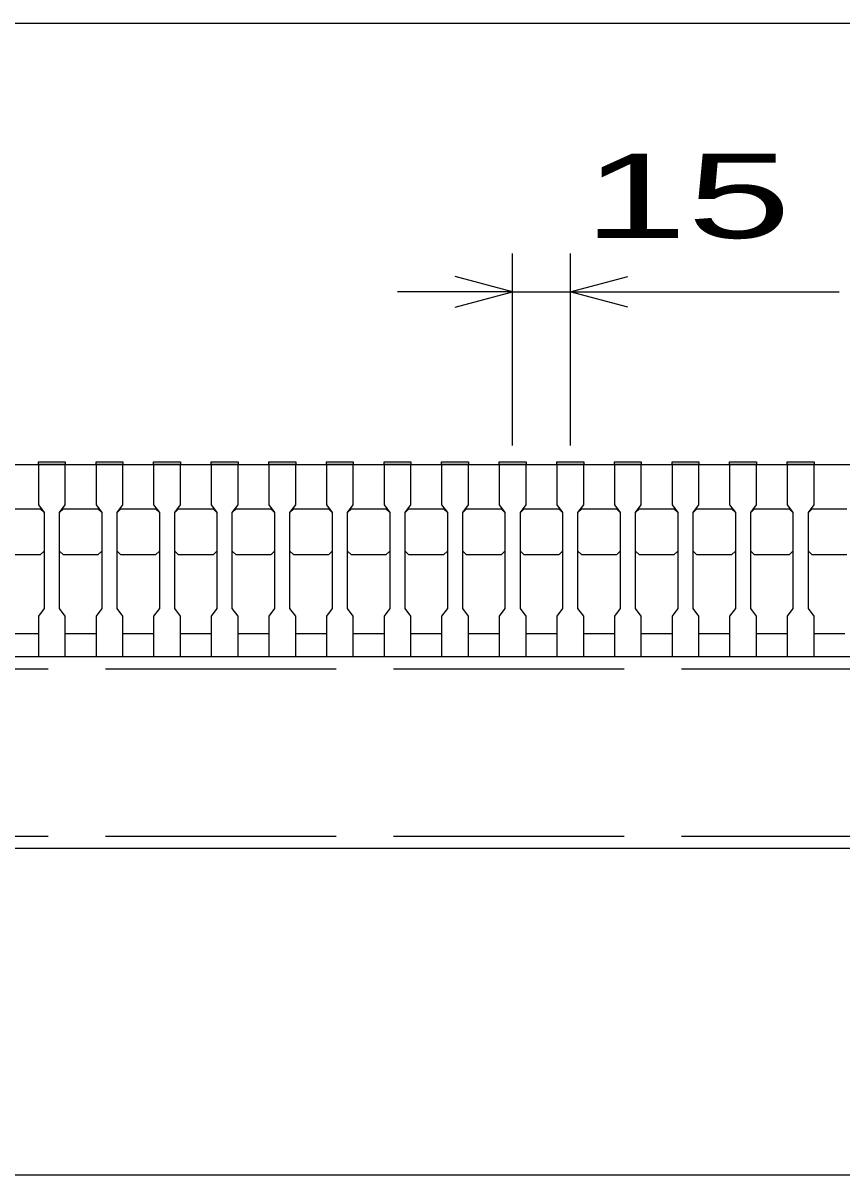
# Model space of a CAD drawing. Units: millimetres, scale not verified. Extents: x -1820 to 1731, y -1282 to 1054.
# Drawn here: x -1208.1 to -994.9, y -721.1 to -421.1 of the extents above; entities that cross this region are included whole.
import ezdxf
from ezdxf.enums import TextEntityAlignment as Align

# ---------------------------------------------------------------- set-up
doc = ezdxf.new("R2010")
doc.units = ezdxf.units.MM
doc.header["$LTSCALE"] = 10
doc.linetypes.add('DASHED', pattern=[7.5, 6, -1.5])
doc.layers.add('16', color=3, linetype='Continuous', lineweight=25)
doc.layers.add('22', color=4, linetype='Continuous', lineweight=25)
doc.styles.add('ベクトル', font='')
doc.styles.get('ベクトル').set_extended_font_data('ベクトル')

msp = doc.modelspace()

# ---------------------------------------------------------------- linework, layer by layer
at = {"layer": '16'}
for p, q in [((-1414.13, -536.11), (-419.13, -536.11)), ((-1204.13, -536.11), (-1204.13, -535.41)), ((-1204.13, -535.41), (-1197.13, -535.41)), ((-1204.13, -536.11), (-1204.13, -546.61)), ((-1197.13, -536.11), (-1204.13, -536.11)), ((-1197.13, -535.41), (-1197.13, -536.11)), ((-1197.13, -546.61), (-1197.13, -536.11)), ((-1189.13, -536.11), (-1189.13, -535.41)), ((-1189.13, -535.41), (-1182.13, -535.41)), ((-1189.13, -536.11), (-1189.13, -546.61)), ((-1182.13, -536.11), (-1189.13, -536.11)), ((-1182.13, -535.41), (-1182.13, -536.11)), ((-1182.13, -546.61), (-1182.13, -536.11)), ((-1174.13, -536.11), (-1174.13, -535.41)), ((-1174.13, -535.41), (-1167.13, -535.41)), ((-1174.13, -536.11), (-1174.13, -546.61)), ((-1167.13, -536.11), (-1174.13, -536.11)), ((-1167.13, -535.41), (-1167.13, -536.11)), ((-1167.13, -546.61), (-1167.13, -536.11)), ((-1159.13, -536.11), (-1159.13, -535.41)), ((-1159.13, -535.41), (-1152.13, -535.41)), ((-1159.13, -536.11), (-1159.13, -546.61)), ((-1152.13, -536.11), (-1159.13, -536.11)), ((-1152.13, -535.41), (-1152.13, -536.11)), ((-1152.13, -546.61), (-1152.13, -536.11)), ((-1144.13, -536.11), (-1144.13, -535.41)), ((-1144.13, -535.41), (-1137.13, -535.41)), ((-1144.13, -536.11), (-1144.13, -546.61)), ((-1137.13, -536.11), (-1144.13, -536.11)), ((-1137.13, -535.41), (-1137.13, -536.11)), ((-1137.13, -546.61), (-1137.13, -536.11)), ((-1129.13, -536.11), (-1129.13, -535.41)), ((-1129.13, -535.41), (-1122.13, -535.41)), ((-1129.13, -536.11), (-1129.13, -546.61)), ((-1122.13, -536.11), (-1129.13, -536.11)), ((-1122.13, -535.41), (-1122.13, -536.11)), ((-1122.13, -546.61), (-1122.13, -536.11)), ((-1114.13, -536.11), (-1114.13, -535.41)), ((-1114.13, -535.41), (-1107.13, -535.41)), ((-1114.13, -536.11), (-1114.13, -546.61)), ((-1107.13, -536.11), (-1114.13, -536.11)), ((-1107.13, -535.41), (-1107.13, -536.11)), ((-1107.13, -546.61), (-1107.13, -536.11)), ((-1099.13, -536.11), (-1099.13, -535.41)), ((-1099.13, -535.41), (-1092.13, -535.41)), ((-1099.13, -536.11), (-1099.13, -546.61)), ((-1092.13, -536.11), (-1099.13, -536.11)), ((-1092.13, -535.41), (-1092.13, -536.11)), ((-1092.13, -546.61), (-1092.13, -536.11)), ((-1084.13, -536.11), (-1084.13, -535.41)), ((-1084.13, -535.41), (-1077.13, -535.41)), ((-1084.13, -536.11), (-1084.13, -546.61)), ((-1077.13, -536.11), (-1084.13, -536.11)), ((-1077.13, -535.41), (-1077.13, -536.11)), ((-1077.13, -546.61), (-1077.13, -536.11)), ((-1069.13, -536.11), (-1069.13, -535.41)), ((-1069.13, -535.41), (-1062.13, -535.41)), ((-1069.13, -536.11), (-1069.13, -546.61)), ((-1062.13, -536.11), (-1069.13, -536.11)), ((-1062.13, -535.41), (-1062.13, -536.11)), ((-1062.13, -546.61), (-1062.13, -536.11)), ((-1054.13, -536.11), (-1054.13, -535.41)), ((-1054.13, -535.41), (-1047.13, -535.41)), ((-1054.13, -536.11), (-1054.13, -546.61)), ((-1047.13, -536.11), (-1054.13, -536.11)), ((-1047.13, -535.41), (-1047.13, -536.11)), ((-1047.13, -546.61), (-1047.13, -536.11)), ((-1039.13, -536.11), (-1039.13, -535.41)), ((-1039.13, -535.41), (-1032.13, -535.41)), ((-1039.13, -536.11), (-1039.13, -546.61)), ((-1032.13, -536.11), (-1039.13, -536.11)), ((-1032.13, -535.41), (-1032.13, -536.11)), ((-1032.13, -546.61), (-1032.13, -536.11)), ((-1024.13, -536.11), (-1024.13, -535.41)), ((-1024.13, -535.41), (-1017.13, -535.41)), ((-1024.13, -536.11), (-1024.13, -546.61)), ((-1017.13, -536.11), (-1024.13, -536.11)), ((-1017.13, -535.41), (-1017.13, -536.11)), ((-1017.13, -546.61), (-1017.13, -536.11)), ((-1009.13, -536.11), (-1009.13, -535.41)), ((-1009.13, -535.41), (-1002.13, -535.41)), ((-1009.13, -536.11), (-1009.13, -546.61)), ((-1002.13, -536.11), (-1009.13, -536.11)), ((-1002.13, -535.41), (-1002.13, -536.11)), ((-1002.13, -546.61), (-1002.13, -536.11)), ((-1212.63, -547.61), (-1203.63, -547.61)), ((-1204.13, -546.61), (-1202.63, -548.61)), ((-1203.63, -547.61), (-1202.63, -548.61)), ((-1202.63, -548.61), (-1202.63, -573.61)), ((-1198.63, -548.61), (-1197.13, -546.61)), ((-1198.63, -548.61), (-1197.63, -547.61)), ((-1198.63, -573.61), (-1198.63, -548.61)), ((-1197.63, -547.61), (-1188.63, -547.61)), ((-1189.13, -546.61), (-1187.63, -548.61)), ((-1188.63, -547.61), (-1187.63, -548.61)), ((-1187.63, -548.61), (-1187.63, -573.61)), ((-1183.63, -548.61), (-1182.13, -546.61)), ((-1183.63, -548.61), (-1182.63, -547.61)), ((-1183.63, -573.61), (-1183.63, -548.61)), ((-1182.63, -547.61), (-1173.63, -547.61)), ((-1174.13, -546.61), (-1172.63, -548.61)), ((-1173.63, -547.61), (-1172.63, -548.61)), ((-1172.63, -548.61), (-1172.63, -573.61)), ((-1168.63, -548.61), (-1167.13, -546.61)), ((-1168.63, -548.61), (-1167.63, -547.61)), ((-1168.63, -573.61), (-1168.63, -548.61)), ((-1167.63, -547.61), (-1158.63, -547.61)), ((-1159.13, -546.61), (-1157.63, -548.61)), ((-1158.63, -547.61), (-1157.63, -548.61)), ((-1157.63, -548.61), (-1157.63, -573.61)), ((-1153.63, -548.61), (-1152.13, -546.61)), ((-1153.63, -548.61), (-1152.63, -547.61)), ((-1153.63, -573.61), (-1153.63, -548.61)), ((-1152.63, -547.61), (-1143.63, -547.61)), ((-1144.13, -546.61), (-1142.63, -548.61)), ((-1143.63, -547.61), (-1142.63, -548.61)), ((-1142.63, -548.61), (-1142.63, -573.61)), ((-1138.63, -548.61), (-1137.13, -546.61)), ((-1138.63, -548.61), (-1137.63, -547.61)), ((-1138.63, -573.61), (-1138.63, -548.61)), ((-1137.63, -547.61), (-1128.63, -547.61)), ((-1129.13, -546.61), (-1127.63, -548.61)), ((-1128.63, -547.61), (-1127.63, -548.61)), ((-1127.63, -548.61), (-1127.63, -573.61)), ((-1123.63, -548.61), (-1122.13, -546.61)), ((-1123.63, -548.61), (-1122.63, -547.61)), ((-1123.63, -573.61), (-1123.63, -548.61)), ((-1122.63, -547.61), (-1113.63, -547.61)), ((-1114.13, -546.61), (-1112.63, -548.61)), ((-1113.63, -547.61), (-1112.63, -548.61)), ((-1112.63, -548.61), (-1112.63, -573.61)), ((-1108.63, -548.61), (-1107.13, -546.61)), ((-1108.63, -548.61), (-1107.63, -547.61)), ((-1108.63, -573.61), (-1108.63, -548.61)), ((-1107.63, -547.61), (-1098.63, -547.61)), ((-1099.13, -546.61), (-1097.63, -548.61)), ((-1098.63, -547.61), (-1097.63, -548.61)), ((-1097.63, -548.61), (-1097.63, -573.61)), ((-1093.63, -548.61), (-1092.13, -546.61)), ((-1093.63, -548.61), (-1092.63, -547.61)), ((-1093.63, -573.61), (-1093.63, -548.61)), ((-1092.63, -547.61), (-1083.63, -547.61)), ((-1084.13, -546.61), (-1082.63, -548.61)), ((-1083.63, -547.61), (-1082.63, -548.61)), ((-1082.63, -548.61), (-1082.63, -573.61)), ((-1078.63, -548.61), (-1077.13, -546.61)), ((-1078.63, -548.61), (-1077.63, -547.61)), ((-1078.63, -573.61), (-1078.63, -548.61)), ((-1077.63, -547.61), (-1068.63, -547.61)), ((-1069.13, -546.61), (-1067.63, -548.61)), ((-1068.63, -547.61), (-1067.63, -548.61)), ((-1067.63, -548.61), (-1067.63, -573.61)), ((-1063.63, -548.61), (-1062.13, -546.61)), ((-1063.63, -548.61), (-1062.63, -547.61)), ((-1063.63, -573.61), (-1063.63, -548.61)), ((-1062.63, -547.61), (-1053.63, -547.61)), ((-1054.13, -546.61), (-1052.63, -548.61)), ((-1053.63, -547.61), (-1052.63, -548.61)), ((-1052.63, -548.61), (-1052.63, -573.61)), ((-1048.63, -548.61), (-1047.13, -546.61)), ((-1048.63, -548.61), (-1047.63, -547.61)), ((-1048.63, -573.61), (-1048.63, -548.61)), ((-1047.63, -547.61), (-1038.63, -547.61)), ((-1039.13, -546.61), (-1037.63, -548.61)), ((-1038.63, -547.61), (-1037.63, -548.61)), ((-1037.63, -548.61), (-1037.63, -573.61)), ((-1033.63, -548.61), (-1032.13, -546.61)), ((-1033.63, -548.61), (-1032.63, -547.61)), ((-1033.63, -573.61), (-1033.63, -548.61)), ((-1032.63, -547.61), (-1023.63, -547.61)), ((-1024.13, -546.61), (-1022.63, -548.61)), ((-1023.63, -547.61), (-1022.63, -548.61)), ((-1022.63, -548.61), (-1022.63, -573.61)), ((-1018.63, -548.61), (-1017.13, -546.61)), ((-1018.63, -548.61), (-1017.63, -547.61)), ((-1018.63, -573.61), (-1018.63, -548.61)), ((-1017.63, -547.61), (-1008.63, -547.61)), ((-1009.13, -546.61), (-1007.63, -548.61)), ((-1008.63, -547.61), (-1007.63, -548.61)), ((-1007.63, -548.61), (-1007.63, -573.61)), ((-1003.63, -548.61), (-1002.13, -546.61)), ((-1003.63, -548.61), (-1002.63, -547.61)), ((-1003.63, -573.61), (-1003.63, -548.61)), ((-1002.63, -547.61), (-993.63, -547.61)), ((-1203.63, -559.61), (-1212.63, -559.61)), ((-1202.63, -558.61), (-1203.63, -559.61)), ((-1197.63, -559.61), (-1198.63, -558.61)), ((-1188.63, -559.61), (-1197.63, -559.61)), ((-1187.63, -558.61), (-1188.63, -559.61)), ((-1182.63, -559.61), (-1183.63, -558.61)), ((-1173.63, -559.61), (-1182.63, -559.61)), ((-1172.63, -558.61), (-1173.63, -559.61)), ((-1167.63, -559.61), (-1168.63, -558.61)), ((-1158.63, -559.61), (-1167.63, -559.61)), ((-1157.63, -558.61), (-1158.63, -559.61)), ((-1152.63, -559.61), (-1153.63, -558.61)), ((-1143.63, -559.61), (-1152.63, -559.61)), ((-1142.63, -558.61), (-1143.63, -559.61)), ((-1137.63, -559.61), (-1138.63, -558.61)), ((-1128.63, -559.61), (-1137.63, -559.61)), ((-1127.63, -558.61), (-1128.63, -559.61)), ((-1122.63, -559.61), (-1123.63, -558.61)), ((-1113.63, -559.61), (-1122.63, -559.61)), ((-1112.63, -558.61), (-1113.63, -559.61)), ((-1107.63, -559.61), (-1108.63, -558.61)), ((-1098.63, -559.61), (-1107.63, -559.61)), ((-1097.63, -558.61), (-1098.63, -559.61)), ((-1092.63, -559.61), (-1093.63, -558.61)), ((-1083.63, -559.61), (-1092.63, -559.61)), ((-1082.63, -558.61), (-1083.63, -559.61)), ((-1077.63, -559.61), (-1078.63, -558.61)), ((-1068.63, -559.61), (-1077.63, -559.61)), ((-1067.63, -558.61), (-1068.63, -559.61)), ((-1062.63, -559.61), (-1063.63, -558.61)), ((-1053.63, -559.61), (-1062.63, -559.61)), ((-1052.63, -558.61), (-1053.63, -559.61)), ((-1047.63, -559.61), (-1048.63, -558.61)), ((-1038.63, -559.61), (-1047.63, -559.61)), ((-1037.63, -558.61), (-1038.63, -559.61)), ((-1032.63, -559.61), (-1033.63, -558.61)), ((-1023.63, -559.61), (-1032.63, -559.61)), ((-1022.63, -558.61), (-1023.63, -559.61)), ((-1017.63, -559.61), (-1018.63, -558.61)), ((-1008.63, -559.61), (-1017.63, -559.61)), ((-1007.63, -558.61), (-1008.63, -559.61)), ((-1002.63, -559.61), (-1003.63, -558.61)), ((-993.63, -559.61), (-1002.63, -559.61)), ((-1202.63, -573.61), (-1204.13, -575.61)), ((-1204.13, -575.61), (-1204.13, -586.11)), ((-1197.13, -575.61), (-1198.63, -573.61)), ((-1197.13, -586.11), (-1197.13, -575.61)), ((-1187.63, -573.61), (-1189.13, -575.61)), ((-1189.13, -575.61), (-1189.13, -586.11)), ((-1182.13, -575.61), (-1183.63, -573.61)), ((-1182.13, -586.11), (-1182.13, -575.61)), ((-1172.63, -573.61), (-1174.13, -575.61)), ((-1174.13, -575.61), (-1174.13, -586.11)), ((-1167.13, -575.61), (-1168.63, -573.61)), ((-1167.13, -586.11), (-1167.13, -575.61)), ((-1157.63, -573.61), (-1159.13, -575.61)), ((-1159.13, -575.61), (-1159.13, -586.11)), ((-1152.13, -575.61), (-1153.63, -573.61)), ((-1152.13, -586.11), (-1152.13, -575.61)), ((-1142.63, -573.61), (-1144.13, -575.61)), ((-1144.13, -575.61), (-1144.13, -586.11)), ((-1137.13, -575.61), (-1138.63, -573.61)), ((-1137.13, -586.11), (-1137.13, -575.61)), ((-1127.63, -573.61), (-1129.13, -575.61)), ((-1129.13, -575.61), (-1129.13, -586.11)), ((-1122.13, -575.61), (-1123.63, -573.61)), ((-1122.13, -586.11), (-1122.13, -575.61)), ((-1112.63, -573.61), (-1114.13, -575.61)), ((-1114.13, -575.61), (-1114.13, -586.11)), ((-1107.13, -575.61), (-1108.63, -573.61)), ((-1107.13, -586.11), (-1107.13, -575.61)), ((-1097.63, -573.61), (-1099.13, -575.61)), ((-1099.13, -575.61), (-1099.13, -586.11)), ((-1092.13, -575.61), (-1093.63, -573.61)), ((-1092.13, -586.11), (-1092.13, -575.61)), ((-1082.63, -573.61), (-1084.13, -575.61)), ((-1084.13, -575.61), (-1084.13, -586.11)), ((-1077.13, -575.61), (-1078.63, -573.61)), ((-1077.13, -586.11), (-1077.13, -575.61)), ((-1067.63, -573.61), (-1069.13, -575.61)), ((-1069.13, -575.61), (-1069.13, -586.11)), ((-1062.13, -575.61), (-1063.63, -573.61)), ((-1062.13, -586.11), (-1062.13, -575.61)), ((-1052.63, -573.61), (-1054.13, -575.61)), ((-1054.13, -575.61), (-1054.13, -586.11)), ((-1047.13, -575.61), (-1048.63, -573.61)), ((-1047.13, -586.11), (-1047.13, -575.61)), ((-1037.63, -573.61), (-1039.13, -575.61)), ((-1039.13, -575.61), (-1039.13, -586.11)), ((-1032.13, -575.61), (-1033.63, -573.61)), ((-1032.13, -586.11), (-1032.13, -575.61)), ((-1022.63, -573.61), (-1024.13, -575.61)), ((-1024.13, -575.61), (-1024.13, -586.11)), ((-1017.13, -575.61), (-1018.63, -573.61)), ((-1017.13, -586.11), (-1017.13, -575.61)), ((-1007.63, -573.61), (-1009.13, -575.61)), ((-1009.13, -575.61), (-1009.13, -586.11)), ((-1002.13, -575.61), (-1003.63, -573.61)), ((-1002.13, -586.11), (-1002.13, -575.61)), ((-1212.13, -580.11), (-1204.13, -580.11)), ((-1197.13, -580.11), (-1189.13, -580.11)), ((-1182.13, -580.11), (-1174.13, -580.11)), ((-1167.13, -580.11), (-1159.13, -580.11)), ((-1152.13, -580.11), (-1144.13, -580.11)), ((-1137.13, -580.11), (-1129.13, -580.11)), ((-1122.13, -580.11), (-1114.13, -580.11)), ((-1107.13, -580.11), (-1099.13, -580.11)), ((-1092.13, -580.11), (-1084.13, -580.11)), ((-1077.13, -580.11), (-1069.13, -580.11)), ((-1062.13, -580.11), (-1054.13, -580.11)), ((-1047.13, -580.11), (-1039.13, -580.11)), ((-1032.13, -580.11), (-1024.13, -580.11)), ((-1017.13, -580.11), (-1009.13, -580.11)), ((-1002.13, -580.11), (-994.13, -580.11)), ((-1411.63, -586.11), (-421.63, -586.11)), ((-1204.13, -586.11), (-1197.13, -586.11)), ((-1189.13, -586.11), (-1182.13, -586.11)), ((-1174.13, -586.11), (-1167.13, -586.11)), ((-1159.13, -586.11), (-1152.13, -586.11)), ((-1144.13, -586.11), (-1137.13, -586.11)), ((-1129.13, -586.11), (-1122.13, -586.11)), ((-1114.13, -586.11), (-1107.13, -586.11)), ((-1099.13, -586.11), (-1092.13, -586.11)), ((-1084.13, -586.11), (-1077.13, -586.11)), ((-1069.13, -586.11), (-1062.13, -586.11)), ((-1054.13, -586.11), (-1047.13, -586.11)), ((-1039.13, -586.11), (-1032.13, -586.11)), ((-1024.13, -586.11), (-1017.13, -586.11)), ((-1009.13, -586.11), (-1002.13, -586.11)), ((-421.63, -636.11), (-1411.63, -636.11))]:
    msp.add_line(p, q, dxfattribs=at)
at = {"layer": '16', "linetype": 'DASHED'}
for p, q in [((-1411.63, -589.31), (-421.63, -589.31)), ((-1411.63, -632.91), (-421.63, -632.91))]:
    msp.add_line(p, q, dxfattribs=at)
at = {"layer": '22'}
for p, q in [((-1414.13, -421.11), (-419.13, -421.11)), ((-1080.63, -531.11), (-1080.63, -481.11)), ((-1065.63, -481.11), (-1065.63, -531.11)), ((-1080.63, -491.11), (-1095.63, -487.11)), ((-1065.63, -491.11), (-1050.63, -487.11)), ((-1080.63, -491.11), (-1110.63, -491.11)), ((-1095.63, -495.11), (-1080.63, -491.11)), ((-1080.63, -491.11), (-1065.63, -491.11)), ((-1050.63, -495.11), (-1065.63, -491.11)), ((-1065.63, -491.11), (-995.63, -491.11)), ((-1411.63, -721.11), (-421.63, -721.11))]:
    msp.add_line(p, q, dxfattribs=at)

# ---------------------------------------------------------------- texts
at = {"layer": '22', "color": 2, "style": 'ベクトル', "width": 1.65}
msp.add_text(' 15 ', height=21.99, dxfattribs=at).set_placement((-1075.63, -466.11), align=Align.MIDDLE_LEFT)

doc.saveas('drawing.dxf')
